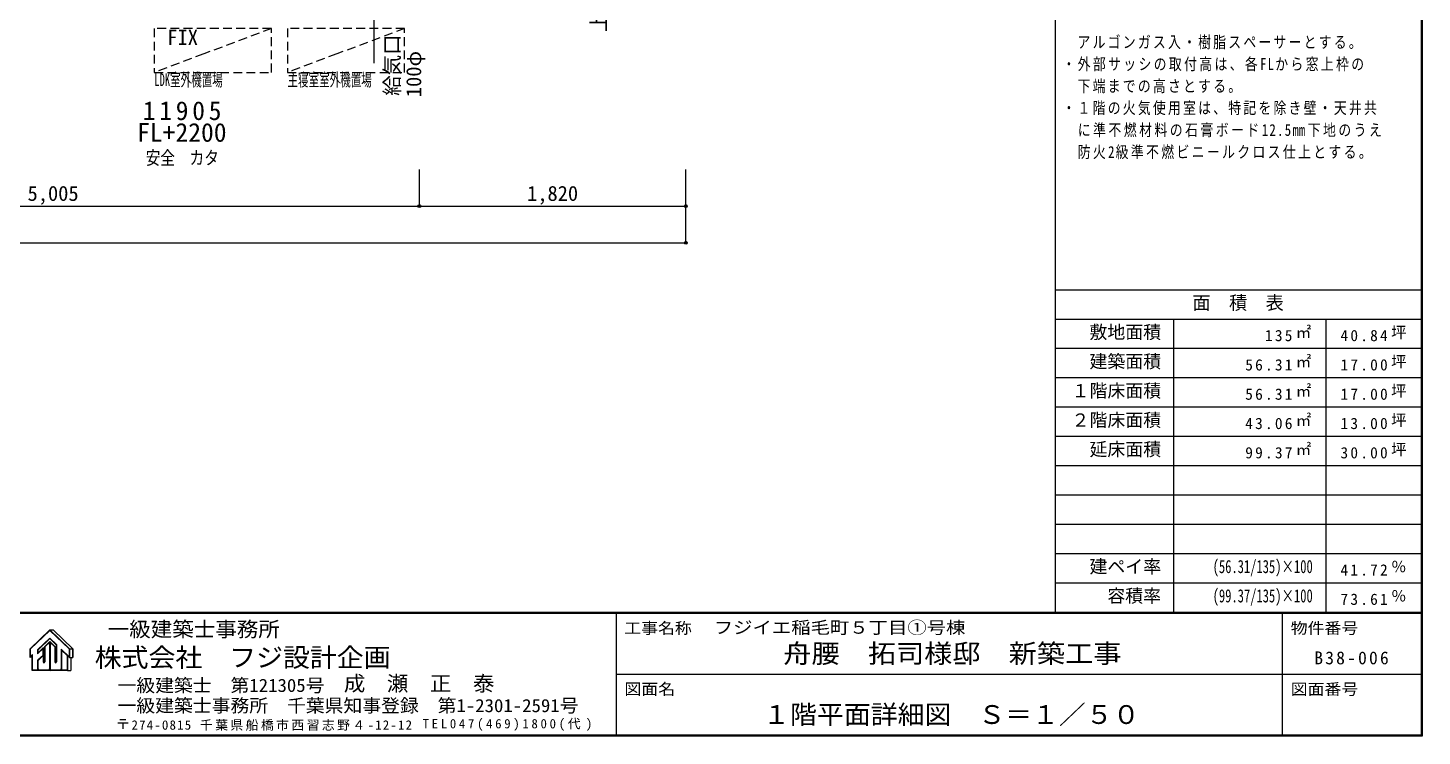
# Model space of a CAD drawing. Units: millimetres at full size, sheet at 1:50. Extents: x -9500 to 10017, y -6925 to 6925.
# Drawn here: x 475 to 10000, y -6925 to -2091 of the extents above; entities that cross this region are included whole.
import ezdxf
from ezdxf.enums import TextEntityAlignment as Align

# ---------------------------------------------------------------- set-up
doc = ezdxf.new("R2010")
doc.units = ezdxf.units.MM
doc.header["$LTSCALE"] = 50
doc.header["$PDMODE"] = 32
doc.header["$PDSIZE"] = 20
doc.linetypes.add('DASHED1', pattern=[1.8, 1.2, -0.6])
for name, color, linetype in [('0-0_データ 001', 4, 'Continuous'), ('0-6_汎用面積区画', 4, 'Continuous'), ('C-5_ﾚｲﾔ-197', 134, 'DASHED1')]:
    doc.layers.add(name, color=color, linetype=linetype)
doc.styles.add('ＭＳ ゴシック', font='')
doc.styles.get('ＭＳ ゴシック').set_extended_font_data('MS Gothic')

msp = doc.modelspace()

# ---------------------------------------------------------------- linework, layer by layer
at = {"layer": '0-0_データ 001'}
for p, q in [((7493, 6918), (7493, -6078)), ((9993, 6918), (9993, -6918)), ((10000, 6925), (10000, -6925)), ((3150, -3307.5), (3150, -3057.5)), ((4970, -3307.5), (4970, -3057.5)), ((-1855, -3307.5), (3150, -3307.5)), ((3150, -3307.5), (4970, -3307.5)), ((4970, -3557.5), (4970, -3307.5)), ((-5950, -3557.5), (4970, -3557.5)), ((7493, -3878), (9993, -3878)), ((7493, -4078), (9993, -4078)), ((8300.85, -4078), (8300.85, -6078)), ((9342.3, -4078), (9342.3, -6078)), ((7493, -4278), (9993, -4278)), ((7493, -4478), (9993, -4478)), ((7493, -4678), (9993, -4678)), ((7493, -4878), (9993, -4878)), ((7493, -5078), (9993, -5078)), ((7493, -5278), (9993, -5278)), ((7493, -5478), (9993, -5478)), ((7493, -5678), (9993, -5678)), ((7493, -5878), (9993, -5878)), ((-9496.5, -6078), (9996.5, -6078)), ((9996.5, -6081.5), (-9496.5, -6081.5)), ((-9496.5, -6085), (9996.5, -6085)), ((4493.31, -6081.5), (4493.31, -6921.5)), ((9043.31, -6081.5), (9043.31, -6921.5)), ((624.78, -6200.35), (491.09, -6328.29)), ((624.78, -6200.95), (491.53, -6328.48)), ((624.78, -6201.56), (491.97, -6328.67)), ((624.78, -6202.17), (492.4, -6328.86)), ((624.78, -6202.77), (492.84, -6329.04)), ((624.78, -6203.38), (493.28, -6329.23)), ((624.78, -6203.98), (493.72, -6329.42)), ((624.78, -6256.13), (541.46, -6335.87)), ((624.78, -6256.74), (541.9, -6336.06)), ((624.78, -6257.35), (542.34, -6336.25)), ((624.78, -6257.95), (542.78, -6336.43)), ((624.78, -6258.56), (543.21, -6336.62)), ((624.78, -6259.16), (543.65, -6336.81)), ((624.78, -6259.77), (544.09, -6337)), ((624.78, -6259.77), (544.09, -6337)), ((624.78, -6259.77), (544.09, -6337)), ((624.78, -6279.58), (587.95, -6314.83)), ((624.78, -6280.18), (588.39, -6315.02)), ((624.78, -6280.79), (588.82, -6315.2)), ((624.78, -6281.4), (589.26, -6315.39)), ((624.78, -6282), (589.7, -6315.58)), ((624.78, -6282.61), (590.14, -6315.77)), ((624.78, -6283.22), (590.58, -6315.95)), ((623.47, -6284.47), (623.47, -6319.19)), ((624.34, -6283.63), (624.34, -6319.19)), ((624.78, -6200.35), (648.63, -6200.35)), ((624.78, -6200.35), (758.48, -6328.29)), ((624.78, -6200.95), (758.04, -6328.48)), ((624.78, -6201.56), (757.6, -6328.67)), ((624.78, -6202.17), (757.16, -6328.86)), ((624.78, -6202.77), (756.72, -6329.04)), ((624.78, -6203.38), (756.29, -6329.23)), ((624.78, -6203.98), (755.85, -6329.42)), ((624.78, -6256.13), (670.92, -6300.29)), ((624.78, -6256.74), (670.5, -6300.49)), ((624.78, -6257.35), (670.07, -6300.69)), ((624.78, -6257.95), (669.65, -6300.89)), ((624.78, -6258.56), (669.23, -6301.1)), ((624.78, -6259.16), (668.81, -6301.3)), ((624.78, -6259.77), (668.24, -6301.36)), ((624.78, -6259.77), (668.24, -6301.36)), ((624.78, -6259.77), (668.24, -6301.36)), ((624.78, -6279.58), (661.62, -6314.83)), ((624.78, -6280.18), (661.18, -6315.02)), ((624.78, -6280.79), (660.74, -6315.2)), ((624.78, -6281.4), (660.3, -6315.39)), ((624.78, -6282), (659.87, -6315.58)), ((624.78, -6282.61), (659.43, -6315.77)), ((624.78, -6283.22), (658.99, -6315.95)), ((624.78, -6283.22), (624.78, -6319.19)), ((625.22, -6283.63), (625.22, -6319.19)), ((625.66, -6284.05), (625.66, -6319.19)), ((626.1, -6284.47), (626.1, -6319.19)), ((491.09, -6387.72), (491.09, -6328.29)), ((491.09, -6387.72), (491.09, -6328.29)), ((491.09, -6387.72), (491.09, -6328.29)), ((504.34, -6375.04), (491.09, -6387.72)), ((504.34, -6375.04), (491.09, -6387.72)), ((504.34, -6375.04), (491.09, -6387.72)), ((491.53, -6386.69), (491.53, -6328.48)), ((491.53, -6386.69), (491.53, -6328.48)), ((504.78, -6374.01), (491.53, -6386.69)), ((504.78, -6374.01), (491.53, -6386.69)), ((491.97, -6385.67), (491.97, -6328.67)), ((505.22, -6372.99), (491.97, -6385.67)), ((492.4, -6384.64), (492.4, -6328.86)), ((492.4, -6384.64), (492.4, -6328.86)), ((492.4, -6384.64), (492.4, -6328.86)), ((505.65, -6371.96), (492.4, -6384.64)), ((492.84, -6383.62), (492.84, -6329.04)), ((492.84, -6383.62), (492.84, -6329.04)), ((492.84, -6383.62), (492.84, -6329.04)), ((506.09, -6370.94), (492.84, -6383.62)), ((506.09, -6370.94), (492.84, -6383.62)), ((506.09, -6370.94), (492.84, -6383.62)), ((493.28, -6382.59), (493.28, -6329.23)), ((493.28, -6382.59), (493.28, -6329.23)), ((493.28, -6382.59), (493.28, -6329.23)), ((506.53, -6369.91), (493.28, -6382.59)), ((506.53, -6369.91), (493.28, -6382.59)), ((506.53, -6369.91), (493.28, -6382.59)), ((493.72, -6381.57), (493.72, -6329.42)), ((493.72, -6381.57), (493.72, -6329.42)), ((493.72, -6381.57), (493.72, -6329.42)), ((506.97, -6368.89), (493.72, -6381.57)), ((506.97, -6368.89), (493.72, -6381.57)), ((506.97, -6368.89), (493.72, -6381.57)), ((504.78, -6476.55), (504.78, -6374.01)), ((504.78, -6476.55), (504.78, -6374.01)), ((505.22, -6476.11), (505.22, -6372.99)), ((505.65, -6475.67), (505.65, -6371.96)), ((506.09, -6475.23), (506.09, -6370.94)), ((506.09, -6475.23), (506.09, -6370.94)), ((506.09, -6475.23), (506.09, -6370.94)), ((506.53, -6474.8), (506.53, -6369.91)), ((506.53, -6474.8), (506.53, -6369.91)), ((506.53, -6474.8), (506.53, -6369.91)), ((506.97, -6474.36), (506.97, -6368.89)), ((506.97, -6474.36), (506.97, -6368.89)), ((506.97, -6474.36), (506.97, -6368.89)), ((578.69, -6327.32), (541.46, -6362.95)), ((541.46, -6335.87), (541.46, -6362.95)), ((579.13, -6326.3), (541.9, -6361.93)), ((541.9, -6336.06), (541.9, -6361.93)), ((579.57, -6325.27), (542.34, -6360.9)), ((542.34, -6336.25), (542.34, -6360.9)), ((578.69, -6372.19), (542.34, -6406.99)), ((578.69, -6372.19), (542.34, -6406.99)), ((578.69, -6372.19), (542.34, -6406.99)), ((580.01, -6324.25), (542.78, -6359.88)), ((542.78, -6336.43), (542.78, -6359.88)), ((578.69, -6372.8), (542.78, -6407.18)), ((578.69, -6372.8), (542.78, -6407.18)), ((578.69, -6372.8), (542.78, -6407.18)), ((580.45, -6323.22), (543.21, -6358.85)), ((543.21, -6336.62), (543.21, -6358.85)), ((578.69, -6373.41), (543.21, -6407.36)), ((578.69, -6373.41), (543.21, -6407.36)), ((578.69, -6373.41), (543.21, -6407.36)), ((580.88, -6322.2), (543.65, -6357.83)), ((543.65, -6336.81), (543.65, -6357.83)), ((578.69, -6374.01), (543.65, -6407.55)), ((578.69, -6374.01), (543.65, -6407.55)), ((578.69, -6374.01), (543.65, -6407.55)), ((581.32, -6321.17), (544.09, -6356.8)), ((544.09, -6356.8), (544.09, -6337)), ((544.09, -6356.8), (544.09, -6337)), ((544.09, -6356.8), (544.09, -6337)), ((578.69, -6374.62), (544.09, -6407.74)), ((578.69, -6374.62), (544.09, -6407.74)), ((578.69, -6374.62), (544.09, -6407.74)), ((578.69, -6375.23), (544.53, -6407.92)), ((578.69, -6375.23), (544.53, -6407.92)), ((578.69, -6375.23), (544.53, -6407.92)), ((578.69, -6375.64), (544.97, -6407.92)), ((578.69, -6375.64), (544.97, -6407.92)), ((578.69, -6375.64), (544.97, -6407.92)), ((578.69, -6371.95), (578.69, -6327.32)), ((578.69, -6371.95), (578.69, -6327.32)), ((578.69, -6371.95), (578.69, -6327.32)), ((578.69, -6371.95), (578.69, -6418.03)), ((578.69, -6371.95), (578.69, -6418.03)), ((578.69, -6371.95), (578.69, -6418.03)), ((579.13, -6371.53), (579.13, -6326.3)), ((579.13, -6371.53), (579.13, -6326.3)), ((579.13, -6371.53), (579.13, -6326.3)), ((579.13, -6371.53), (579.13, -6418.03)), ((579.13, -6371.53), (579.13, -6418.03)), ((579.13, -6371.53), (579.13, -6418.03)), ((579.57, -6371.11), (579.57, -6325.27)), ((579.57, -6371.11), (579.57, -6325.27)), ((579.57, -6371.11), (579.57, -6325.27)), ((579.57, -6371.11), (579.57, -6418.03)), ((579.57, -6371.11), (579.57, -6418.03)), ((579.57, -6371.11), (579.57, -6418.03)), ((580.01, -6370.69), (580.01, -6324.25)), ((580.01, -6370.69), (580.01, -6324.25)), ((580.01, -6370.69), (580.01, -6324.25)), ((580.01, -6370.69), (580.01, -6418.03)), ((580.01, -6370.69), (580.01, -6418.03)), ((580.01, -6370.69), (580.01, -6418.03)), ((580.45, -6370.28), (580.45, -6323.22)), ((580.45, -6323.22), (580.45, -6370.28)), ((580.45, -6323.22), (580.45, -6370.28)), ((580.45, -6370.28), (580.45, -6323.22)), ((580.45, -6323.22), (580.45, -6370.28)), ((580.45, -6370.28), (580.45, -6323.22)), ((580.45, -6370.28), (580.45, -6418.03)), ((580.45, -6370.28), (580.45, -6418.03)), ((580.45, -6370.28), (580.45, -6418.03)), ((580.88, -6322.2), (580.88, -6369.86)), ((580.88, -6322.2), (580.88, -6369.86)), ((580.88, -6322.2), (580.88, -6369.86)), ((580.88, -6369.86), (580.88, -6418.03)), ((580.88, -6369.86), (580.88, -6418.03)), ((580.88, -6369.86), (580.88, -6418.03)), ((581.32, -6372.1), (581.32, -6321.17)), ((581.32, -6372.1), (581.32, -6321.17)), ((581.32, -6372.1), (581.32, -6321.17)), ((581.32, -6372.1), (581.32, -6418.03)), ((581.32, -6372.1), (581.32, -6418.03)), ((581.32, -6372.1), (581.32, -6418.03)), ((587.95, -6314.83), (587.95, -6418.03)), ((587.95, -6314.83), (587.95, -6418.03)), ((587.95, -6314.83), (587.95, -6418.03)), ((588.39, -6315.02), (588.39, -6418.03)), ((588.39, -6315.02), (588.39, -6418.03)), ((588.39, -6315.02), (588.39, -6418.03)), ((588.82, -6315.2), (588.82, -6418.03)), ((588.82, -6315.2), (588.82, -6418.03)), ((588.82, -6315.2), (588.82, -6418.03)), ((589.26, -6315.39), (589.26, -6418.03)), ((589.26, -6315.39), (589.26, -6418.03)), ((589.26, -6315.39), (589.26, -6418.03)), ((589.7, -6315.58), (589.7, -6418.03)), ((589.7, -6315.58), (589.7, -6418.03)), ((589.7, -6315.58), (589.7, -6418.03)), ((590.14, -6315.77), (590.14, -6418.03)), ((590.14, -6315.77), (590.14, -6418.03)), ((590.14, -6315.77), (590.14, -6418.03)), ((590.58, -6315.95), (590.58, -6418.03)), ((590.58, -6315.95), (590.58, -6418.03)), ((590.58, -6315.95), (590.58, -6418.03)), ((623.47, -6319.19), (623.47, -6467.03)), ((623.47, -6319.19), (623.47, -6467.03)), ((623.47, -6319.19), (623.47, -6467.03)), ((623.91, -6319.19), (623.91, -6467.03)), ((623.91, -6319.19), (623.91, -6467.03)), ((624.34, -6319.19), (624.34, -6467.03)), ((624.34, -6319.19), (624.34, -6467.03)), ((624.34, -6319.19), (624.34, -6467.03)), ((624.78, -6319.19), (624.78, -6467.03)), ((624.78, -6319.19), (624.78, -6467.03)), ((624.78, -6319.19), (624.78, -6467.03)), ((625.22, -6319.19), (625.22, -6467.03)), ((625.22, -6319.19), (625.22, -6467.03)), ((625.22, -6319.19), (625.22, -6467.03)), ((625.66, -6319.19), (625.66, -6467.03)), ((625.66, -6319.19), (625.66, -6467.03)), ((625.66, -6319.19), (625.66, -6467.03)), ((626.1, -6319.19), (626.1, -6467.03)), ((626.1, -6319.19), (626.1, -6467.03)), ((626.1, -6319.19), (626.1, -6467.03)), ((658.99, -6315.95), (658.99, -6418.03)), ((658.99, -6315.95), (658.99, -6418.03)), ((658.99, -6315.95), (658.99, -6418.03)), ((659.43, -6315.77), (659.43, -6418.03)), ((659.43, -6315.77), (659.43, -6418.03)), ((659.43, -6315.77), (659.43, -6418.03)), ((659.87, -6315.58), (659.87, -6418.03)), ((659.87, -6315.58), (659.87, -6418.03)), ((659.87, -6315.58), (659.87, -6418.03)), ((660.3, -6315.39), (660.3, -6418.03)), ((660.3, -6315.39), (660.3, -6418.03)), ((660.3, -6315.39), (660.3, -6418.03)), ((660.74, -6315.2), (660.74, -6418.03)), ((660.74, -6315.2), (660.74, -6418.03)), ((660.74, -6315.2), (660.74, -6418.03)), ((661.18, -6315.02), (661.18, -6418.03)), ((661.18, -6315.02), (661.18, -6418.03)), ((661.18, -6315.02), (661.18, -6418.03)), ((661.62, -6314.83), (661.62, -6418.03)), ((661.62, -6314.83), (661.62, -6418.03)), ((661.62, -6314.83), (661.62, -6418.03)), ((668.24, -6301.36), (668.24, -6418.03)), ((668.24, -6301.36), (668.24, -6418.03)), ((668.24, -6301.36), (668.24, -6418.03)), ((668.68, -6301.36), (668.68, -6418.03)), ((668.68, -6301.36), (668.68, -6418.03)), ((668.68, -6301.36), (668.68, -6418.03)), ((669.12, -6301.15), (669.12, -6418.03)), ((669.12, -6301.15), (669.12, -6418.03)), ((669.12, -6301.15), (669.12, -6418.03)), ((669.56, -6300.94), (669.56, -6418.03)), ((669.56, -6300.94), (669.56, -6418.03)), ((669.56, -6300.94), (669.56, -6418.03)), ((669.99, -6300.73), (669.99, -6418.03)), ((669.99, -6300.73), (669.99, -6418.03)), ((669.99, -6300.73), (669.99, -6418.03)), ((670.43, -6300.52), (670.43, -6418.03)), ((670.43, -6300.52), (670.43, -6418.03)), ((670.43, -6300.52), (670.43, -6418.03)), ((670.87, -6300.31), (670.87, -6418.03)), ((670.87, -6300.31), (670.87, -6418.03)), ((670.87, -6300.31), (670.87, -6418.03)), ((702.67, -6332.49), (702.67, -6467.03)), ((702.67, -6332.49), (755.85, -6383.38)), ((702.67, -6332.49), (755.85, -6383.38)), ((702.67, -6332.49), (702.67, -6467.03)), ((702.67, -6332.49), (755.85, -6383.38)), ((702.67, -6332.49), (702.67, -6467.03)), ((703.11, -6332.91), (703.11, -6467.03)), ((703.11, -6332.91), (703.11, -6467.03)), ((703.11, -6332.91), (703.11, -6467.03)), ((703.55, -6333.33), (703.55, -6467.03)), ((703.55, -6333.33), (703.55, -6467.03)), ((703.55, -6333.33), (703.55, -6467.03)), ((704.16, -6333.92), (704.16, -6467.03)), ((704.16, -6333.92), (704.16, -6467.03)), ((704.16, -6333.92), (704.16, -6467.03)), ((704.6, -6334.94), (756.72, -6384.83)), ((704.6, -6334.94), (704.6, -6467.03)), ((704.6, -6334.94), (704.6, -6467.03)), ((704.6, -6334.94), (756.72, -6384.83)), ((704.6, -6334.94), (704.6, -6467.03)), ((704.6, -6334.94), (756.72, -6384.83)), ((705.04, -6335.97), (705.04, -6467.03)), ((705.04, -6335.97), (757.6, -6386.27)), ((705.04, -6335.97), (757.6, -6386.27)), ((705.04, -6335.97), (705.04, -6467.03)), ((705.04, -6335.97), (757.6, -6386.27)), ((705.04, -6335.97), (705.04, -6467.03)), ((705.48, -6337), (705.48, -6474.36)), ((705.48, -6337), (758.48, -6387.72)), ((705.48, -6337), (758.48, -6387.72)), ((705.48, -6337), (705.48, -6474.36)), ((705.48, -6337), (758.48, -6387.72)), ((705.48, -6337), (705.48, -6474.36)), ((705.48, -6337.6), (744.35, -6374.8)), ((705.48, -6337.6), (744.35, -6374.8)), ((705.48, -6337.6), (744.35, -6374.8)), ((705.48, -6338.21), (743.47, -6374.57)), ((705.48, -6338.21), (743.47, -6374.57)), ((705.48, -6338.21), (743.47, -6374.57)), ((705.48, -6338.81), (742.6, -6374.34)), ((705.48, -6338.81), (742.6, -6374.34)), ((705.48, -6338.81), (742.6, -6374.34)), ((742.6, -6374.34), (742.6, -6474.36)), ((742.6, -6374.34), (742.6, -6474.36)), ((742.6, -6374.34), (742.6, -6474.36)), ((743.04, -6374.46), (743.04, -6474.8)), ((743.04, -6374.46), (743.04, -6474.8)), ((743.04, -6374.46), (743.04, -6474.8)), ((743.47, -6374.57), (743.47, -6475.23)), ((743.47, -6374.57), (743.47, -6475.23)), ((743.47, -6374.57), (743.47, -6475.23)), ((743.91, -6374.69), (743.91, -6475.67)), ((743.91, -6374.69), (743.91, -6475.67)), ((743.91, -6374.69), (743.91, -6475.67)), ((744.35, -6374.8), (744.35, -6476.11)), ((744.35, -6374.8), (744.35, -6476.11)), ((744.35, -6374.8), (744.35, -6476.11)), ((744.79, -6374.92), (744.79, -6476.55)), ((744.79, -6374.92), (744.79, -6476.55)), ((744.79, -6374.92), (744.79, -6476.55)), ((755.85, -6329.42), (755.85, -6383.38)), ((755.85, -6329.42), (755.85, -6383.38)), ((755.85, -6329.42), (755.85, -6383.38)), ((756.29, -6329.23), (756.29, -6384.11)), ((756.29, -6329.23), (756.29, -6384.11)), ((756.29, -6329.23), (756.29, -6384.11)), ((756.72, -6329.04), (756.72, -6384.83)), ((756.72, -6329.04), (756.72, -6384.83)), ((756.72, -6329.04), (756.72, -6384.83)), ((757.16, -6328.86), (757.16, -6385.55)), ((757.16, -6328.86), (757.16, -6385.55)), ((757.16, -6328.86), (757.16, -6385.55)), ((757.6, -6328.67), (757.6, -6386.27)), ((757.6, -6328.67), (757.6, -6386.27)), ((757.6, -6328.67), (757.6, -6386.27)), ((758.04, -6328.48), (758.04, -6387)), ((758.04, -6328.48), (758.04, -6387)), ((758.04, -6328.48), (758.04, -6387)), ((758.48, -6328.29), (782.32, -6328.29)), ((758.48, -6328.29), (758.48, -6387.72)), ((758.48, -6328.29), (758.48, -6387.72)), ((758.48, -6328.29), (758.48, -6387.72)), ((782.32, -6387.72), (782.32, -6328.29)), ((782.32, -6387.72), (782.32, -6328.29)), ((782.32, -6328.29), (782.32, -6387.72)), ((782.32, -6387.72), (782.32, -6328.29)), ((782.32, -6328.29), (782.32, -6387.72)), ((744.79, -6476.55), (504.78, -6476.55)), ((744.79, -6476.55), (504.78, -6476.55)), ((543.21, -6476.11), (505.22, -6476.11)), ((543.21, -6476.11), (505.22, -6476.11)), ((543.21, -6476.11), (505.22, -6476.11)), ((548.6, -6475.67), (505.65, -6475.67)), ((547.93, -6475.23), (506.09, -6475.23)), ((547.93, -6475.23), (506.09, -6475.23)), ((547.93, -6475.23), (506.09, -6475.23)), ((547.37, -6474.8), (506.53, -6474.8)), ((547.37, -6474.8), (506.53, -6474.8)), ((547.37, -6474.8), (506.53, -6474.8)), ((546.89, -6474.36), (506.97, -6474.36)), ((546.89, -6474.36), (506.97, -6474.36)), ((546.89, -6474.36), (506.97, -6474.36)), ((542.34, -6474.36), (542.34, -6406.99)), ((542.34, -6474.36), (542.34, -6406.99)), ((542.34, -6474.36), (542.34, -6406.99)), ((542.78, -6474.36), (542.78, -6407.18)), ((542.78, -6474.36), (542.78, -6407.18)), ((542.78, -6474.36), (542.78, -6407.18)), ((543.21, -6474.36), (543.21, -6407.36)), ((543.21, -6474.36), (543.21, -6407.36)), ((543.21, -6474.36), (543.21, -6407.36)), ((618.12, -6476.11), (543.21, -6476.11)), ((618.12, -6476.11), (543.21, -6476.11)), ((543.65, -6474.36), (543.65, -6407.55)), ((543.65, -6474.36), (543.65, -6407.55)), ((543.65, -6474.36), (543.65, -6407.55)), ((544.09, -6474.36), (544.09, -6407.74)), ((544.09, -6474.36), (544.09, -6407.74)), ((544.09, -6474.36), (544.09, -6407.74)), ((544.53, -6467.03), (544.53, -6407.92)), ((544.53, -6467.03), (544.53, -6407.92)), ((544.53, -6467.03), (544.53, -6407.92)), ((544.97, -6467.03), (544.97, -6407.92)), ((544.97, -6467.03), (544.97, -6407.92)), ((544.97, -6467.03), (544.97, -6407.92)), ((629.29, -6475.67), (551.05, -6475.67)), ((629.29, -6475.67), (551.05, -6475.67)), ((629.29, -6475.67), (551.05, -6475.67)), ((628.63, -6475.23), (551.34, -6475.23)), ((628.63, -6475.23), (551.34, -6475.23)), ((628.63, -6475.23), (551.34, -6475.23)), ((628.07, -6474.8), (551.64, -6474.8)), ((628.07, -6474.8), (551.64, -6474.8)), ((628.07, -6474.8), (551.64, -6474.8)), ((627.58, -6474.36), (551.94, -6474.36)), ((627.58, -6474.36), (551.94, -6474.36)), ((627.58, -6474.36), (551.94, -6474.36)), ((706.35, -6476.11), (618.12, -6476.11)), ((706.35, -6476.11), (618.12, -6476.11)), ((698.52, -6475.67), (631.74, -6475.67)), ((698.52, -6475.67), (631.74, -6475.67)), ((698.52, -6475.67), (631.74, -6475.67)), ((698.22, -6475.23), (632.04, -6475.23)), ((698.22, -6475.23), (632.04, -6475.23)), ((698.22, -6475.23), (632.04, -6475.23)), ((697.93, -6474.8), (632.33, -6474.8)), ((697.93, -6474.8), (632.33, -6474.8)), ((697.93, -6474.8), (632.33, -6474.8)), ((697.63, -6474.36), (632.63, -6474.36)), ((697.63, -6474.36), (632.63, -6474.36)), ((697.63, -6474.36), (632.63, -6474.36)), ((743.47, -6475.23), (698.22, -6475.23)), ((743.47, -6475.23), (698.22, -6475.23)), ((743.47, -6475.23), (698.22, -6475.23)), ((743.04, -6474.8), (700.22, -6474.8)), ((743.04, -6474.8), (700.22, -6474.8)), ((743.04, -6474.8), (700.22, -6474.8)), ((743.91, -6475.67), (700.97, -6475.67)), ((743.91, -6475.67), (700.97, -6475.67)), ((743.91, -6475.67), (700.97, -6475.67)), ((742.6, -6474.36), (701.22, -6474.36)), ((742.6, -6474.36), (701.22, -6474.36)), ((742.6, -6474.36), (701.22, -6474.36)), ((744.35, -6476.11), (706.35, -6476.11)), ((744.35, -6476.11), (706.35, -6476.11)), ((744.35, -6476.11), (706.35, -6476.11)), ((745.23, -6476.99), (769.07, -6476.99)), ((745.23, -6476.99), (769.07, -6476.99)), ((745.23, -6476.99), (769.07, -6476.99)), ((758.48, -6387.72), (782.32, -6387.72)), ((758.48, -6387.72), (782.32, -6387.72)), ((758.48, -6387.72), (782.32, -6387.72)), ((769.07, -6387.72), (769.07, -6476.99)), ((769.07, -6387.72), (769.07, -6476.99)), ((769.07, -6387.72), (769.07, -6476.99)), ((769.07, -6387.72), (769.07, -6476.99)), ((769.07, -6387.72), (769.07, -6476.99)), ((769.07, -6387.72), (769.07, -6476.99)), ((4493.31, -6501.5), (9996.5, -6501.5)), ((1089.55, -6834.56), (1159.55, -6834.56)), ((1102.15, -6812.86), (1144.85, -6812.86)), ((1123.15, -6834.56), (1123.15, -6875.16)), ((10000, -6925), (-9500, -6925)), ((9993, -6918), (-9493, -6918))]:
    msp.add_line(p, q, dxfattribs=at)
for points in [[(9996.5, 6921.5), (9996.5, -6921.5), (-9496.5, -6921.5)], [(623.91, -6284.05), (623.91, -6319.19), (623.91, -6467.03)], [(648.63, -6200.35), (782.32, -6328.29), (782.32, -6387.72)], [(744.79, -6476.55), (504.78, -6476.55), (504.78, -6374.01), (491.53, -6386.69), (491.53, -6328.48)], [(505.22, -6476.11), (505.22, -6372.99), (491.97, -6385.67), (491.97, -6328.67)], [(505.22, -6476.11), (505.22, -6372.99), (491.97, -6385.67), (491.97, -6328.67)], [(548.6, -6475.67), (505.65, -6475.67), (505.65, -6371.96), (492.4, -6384.64)], [(548.6, -6475.67), (505.65, -6475.67), (505.65, -6371.96), (492.4, -6384.64)], [(745.23, -6375.04), (745.23, -6476.99), (504.34, -6476.99), (504.34, -6375.04)], [(745.23, -6375.04), (745.23, -6476.99), (504.34, -6476.99), (504.34, -6375.04)], [(745.23, -6375.04), (745.23, -6476.99), (504.34, -6476.99), (504.34, -6375.04)], [(706.35, -6476.11), (618.12, -6476.11), (543.21, -6476.11)]]:
    msp.add_lwpolyline(points, dxfattribs=at)
for centre, radius, start, end in [((553.41, -6467.67), 9.34, 176.06777, 266.02832), ((553.41, -6467.67), 9.34, 176.06777, 266.02832), ((553.41, -6467.67), 9.34, 176.06777, 266.02832), ((552.48, -6466.43), 8.41, 184.08189, 264.25963), ((552.48, -6466.43), 8.41, 184.08189, 264.25963), ((552.48, -6466.43), 8.41, 184.08189, 264.25963), ((552.06, -6467.23), 8.04, 187.72481, 264.90784), ((552.06, -6467.23), 8.04, 187.72481, 264.90784), ((552.06, -6467.23), 8.04, 187.72481, 264.90784), ((551.94, -6467.75), 7.97, 199.29558, 263.54456), ((551.94, -6467.75), 7.97, 199.29558, 263.54456), ((551.94, -6467.75), 7.97, 199.29558, 263.54456), ((552.32, -6466.56), 7.81, 183.43377, 267.14204), ((552.32, -6466.56), 7.81, 183.43377, 267.14204), ((552.32, -6466.56), 7.81, 183.43377, 267.14204), ((552.35, -6468.05), 8.22, 203.26528, 258.76388), ((552.35, -6468.05), 8.22, 203.26528, 258.76388), ((552.35, -6468.05), 8.22, 203.26528, 258.76388), ((552.76, -6466.56), 7.81, 183.43377, 267.14204), ((552.76, -6466.56), 7.81, 183.43377, 267.14204), ((552.76, -6466.56), 7.81, 183.43377, 267.14204), ((584.63, -6418.03), 5.94, 180, 0), ((584.64, -6418.03), 5.94, 180, 0), ((584.64, -6418.03), 5.94, 180, 0), ((584.63, -6418.03), 5.5, 180, 360), ((584.64, -6418.03), 5.5, 180, 360), ((584.64, -6418.03), 5.5, 180, 360), ((584.63, -6418.03), 5.06, 180, 360), ((584.64, -6418.03), 5.06, 180, 360), ((584.64, -6418.03), 5.06, 180, 360), ((584.63, -6418.03), 4.63, 180, 360), ((584.64, -6418.03), 4.63, 180, 360), ((584.64, -6418.03), 4.63, 180, 360), ((584.63, -6418.03), 4.19, 180, 0), ((584.64, -6418.03), 4.19, 180, 0), ((584.64, -6418.03), 4.19, 180, 0), ((584.63, -6418.03), 3.75, 180.00006, 0), ((584.64, -6418.03), 3.75, 180.00006, 0), ((584.64, -6418.03), 3.75, 180.00006, 0), ((584.63, -6418.49), 3.34, 172.09609, 7.90391), ((584.64, -6418.49), 3.34, 172.09609, 7.90391), ((584.64, -6418.49), 3.34, 172.09609, 7.90391), ((615.67, -6466.56), 7.81, 272.85796, 356.56623), ((615.67, -6466.56), 7.81, 272.85796, 356.56623), ((615.67, -6466.56), 7.81, 272.85796, 356.56623), ((616.11, -6466.56), 7.81, 272.85796, 356.56623), ((616.11, -6466.56), 7.81, 272.85796, 356.56623), ((616.11, -6466.56), 7.81, 272.85796, 356.56623), ((616.55, -6466.56), 7.81, 272.85796, 356.56623), ((616.55, -6466.56), 7.81, 272.85796, 356.56623), ((616.55, -6466.56), 7.81, 272.85796, 356.56623), ((616.39, -6466.43), 8.41, 289.45103, 355.91811), ((616.39, -6466.43), 8.41, 289.45103, 355.91811), ((616.39, -6466.43), 8.41, 289.45103, 355.91811), ((616.82, -6467.23), 8.04, 297.4866, 352.27519), ((616.82, -6467.23), 8.04, 297.4866, 352.27519), ((616.82, -6467.23), 8.04, 297.4866, 352.27519), ((615.46, -6466.79), 9.34, 305.89422, 3.93223), ((615.46, -6466.79), 9.34, 305.89422, 3.93223), ((615.46, -6466.79), 9.34, 305.89422, 3.93223), ((615.46, -6467.67), 9.34, 314.24589, 3.93223), ((615.46, -6467.67), 9.34, 314.24589, 3.93223), ((615.46, -6467.67), 9.34, 314.24589, 3.93223), ((634.1, -6466.79), 9.34, 176.06777, 266.02832), ((634.1, -6466.79), 9.34, 176.06777, 266.02832), ((634.1, -6466.79), 9.34, 176.06777, 266.02832), ((634.1, -6467.67), 9.34, 176.06777, 266.02832), ((634.1, -6467.67), 9.34, 176.06777, 266.02832), ((634.1, -6467.67), 9.34, 176.06777, 266.02832), ((633.17, -6466.43), 8.41, 184.08189, 264.25963), ((633.17, -6466.43), 8.41, 184.08189, 264.25963), ((633.17, -6466.43), 8.41, 184.08189, 264.25963), ((632.75, -6467.23), 8.04, 187.72481, 264.90784), ((632.75, -6467.23), 8.04, 187.72481, 264.90784), ((632.75, -6467.23), 8.04, 187.72481, 264.90784), ((632.64, -6467.75), 7.97, 199.29558, 263.54456), ((632.64, -6467.75), 7.97, 199.29558, 263.54456), ((632.64, -6467.75), 7.97, 199.29558, 263.54456), ((633.02, -6466.56), 7.81, 183.43377, 267.14204), ((633.02, -6466.56), 7.81, 183.43377, 267.14204), ((633.02, -6466.56), 7.81, 183.43377, 267.14204), ((633.05, -6468.05), 8.22, 203.26528, 258.76388), ((633.05, -6468.05), 8.22, 203.26528, 258.76388), ((633.05, -6468.05), 8.22, 203.26528, 258.76388), ((633.46, -6466.56), 7.81, 183.43377, 267.14204), ((633.46, -6466.56), 7.81, 183.43377, 267.14204), ((633.46, -6466.56), 7.81, 183.43377, 267.14204), ((633.89, -6466.56), 7.81, 183.43377, 267.14204), ((633.89, -6466.56), 7.81, 183.43377, 267.14204), ((633.89, -6466.56), 7.81, 183.43377, 267.14204), ((664.93, -6418.03), 5.94, 180, 0), ((664.93, -6418.03), 5.94, 180, 0), ((664.93, -6418.03), 5.94, 180, 0), ((664.93, -6418.03), 5.5, 180, 360), ((664.93, -6418.03), 5.5, 180, 360), ((664.93, -6418.03), 5.5, 180, 360), ((664.93, -6418.03), 5.06, 180, 360), ((664.93, -6418.03), 5.06, 180, 360), ((664.93, -6418.03), 5.06, 180, 360), ((664.93, -6418.03), 4.63, 180, 360), ((664.93, -6418.03), 4.63, 180, 360), ((664.93, -6418.03), 4.63, 180, 360), ((664.93, -6418.03), 4.19, 180, 0), ((664.93, -6418.03), 4.19, 180, 0), ((664.93, -6418.03), 4.19, 180, 0), ((664.93, -6418.03), 3.75, 180, 360), ((664.93, -6418.03), 3.75, 180, 360), ((664.93, -6418.03), 3.75, 180, 360), ((664.93, -6418.49), 3.34, 172.09609, 7.90391), ((664.93, -6418.49), 3.34, 172.09609, 7.90391), ((664.93, -6418.49), 3.34, 172.09609, 7.90391), ((694.88, -6466.56), 7.81, 272.85796, 356.56623), ((694.88, -6466.56), 7.81, 272.85796, 356.56623), ((694.88, -6466.56), 7.81, 272.85796, 356.56623), ((695.31, -6466.56), 7.81, 272.85796, 356.56623), ((695.31, -6466.56), 7.81, 272.85796, 356.56623), ((695.31, -6466.56), 7.81, 272.85796, 356.56623), ((695.75, -6466.56), 7.81, 272.85796, 356.56623), ((695.75, -6466.56), 7.81, 272.85796, 356.56623), ((695.75, -6466.56), 7.81, 272.85796, 356.56623), ((696.36, -6466.56), 7.81, 272.85796, 356.56623), ((696.36, -6466.56), 7.81, 272.85796, 356.56623), ((696.36, -6466.56), 7.81, 272.85796, 356.56623), ((696.8, -6466.56), 7.81, 272.85796, 356.56623), ((696.8, -6466.56), 7.81, 272.85796, 356.56623), ((696.8, -6466.56), 7.81, 272.85796, 356.56623), ((697.24, -6466.56), 7.81, 272.85796, 356.56623), ((697.24, -6466.56), 7.81, 272.85796, 356.56623), ((697.24, -6466.56), 7.81, 272.85796, 356.56623), ((697.08, -6466.43), 8.41, 275.74037, 355.91811), ((697.08, -6466.43), 8.41, 275.74037, 355.91811), ((697.08, -6466.43), 8.41, 275.74037, 355.91811), ((697.51, -6467.23), 8.04, 275.09216, 352.27519), ((697.51, -6467.23), 8.04, 275.09216, 352.27519), ((697.51, -6467.23), 8.04, 275.09216, 352.27519)]:
    msp.add_arc(centre, radius, start, end, dxfattribs=at)
for p in [(3150, -3307.5), (4970, -3307.5), (4970, -3557.5)]:
    msp.add_point(p, dxfattribs=at)
at = {"layer": 'C-5_ﾚｲﾔ-197', "color": 4, "linetype": 'Continuous'}
msp.add_lwpolyline([(2840, -2331.49), (2840, -1441.49), (2803, -1704.49), (2863, -1742.49), (2818, -1764.49)], dxfattribs=at)
at = {"layer": 'C-5_ﾚｲﾔ-197'}
for points in [[(1338.5, -2394.98), (2138.5, -2394.98), (2138.5, -2094.98), (1338.5, -2094.98)], [(2248.5, -2394.98), (3048.5, -2394.98), (3048.5, -2094.98), (2248.5, -2094.98)]]:
    msp.add_lwpolyline(points, close=True, dxfattribs=at)
for points in [[(2138.5, -2094.98), (1675.87, -2268.47), (1338.5, -2394.98)], [(3048.5, -2094.98), (2585.87, -2268.47), (2248.5, -2394.98)]]:
    msp.add_lwpolyline(points, dxfattribs=at)

# ---------------------------------------------------------------- texts
at = {"layer": '0-0_データ 001', "style": 'ＭＳ ゴシック'}
msp.add_text('上部ﾍﾞﾗﾝﾀﾞﾗｲﾝ', height=102.6, rotation=90, dxfattribs=at).set_placement((4457.71, -2120.18), align=Align.BOTTOM_LEFT)
for s, height, p in [('FIX', 102.6, (1427.51, -2237.5)), ('面\u3000積\u3000表', 91.64, (8430.5, -4040.5)), ('敷地面積', 89.73, (7727.48, -4239.2)), ('㎡', 76.98, (9137.3, -4230.5)), ('坪', 76.98, (9788, -4230.5)), ('建築面積', 89.73, (7727.48, -4439.2)), ('㎡', 76.98, (9137.3, -4430.5)), ('坪', 76.98, (9788, -4430.5)), ('１階床面積', 89.73, (7605.38, -4639.2)), ('㎡', 76.98, (9137.3, -4630.5)), ('坪', 76.98, (9788, -4630.5)), ('２階床面積', 89.73, (7605.38, -4839.2)), ('㎡', 76.98, (9137.3, -4830.5)), ('坪', 76.98, (9788, -4830.5)), ('延床面積', 89.73, (7727.48, -5039.2)), ('㎡', 76.98, (9137.3, -5030.5)), ('坪', 76.98, (9788, -5030.5)), ('建ペイ率', 89.73, (7727.48, -5839.2)), ('％', 76.98, (9788, -5830.5)), ('容積率', 89.73, (7849.57, -6039.2)), ('％', 76.98, (9788, -6030.5))]:
    msp.add_text(s, height=height, dxfattribs=at).set_placement(p, align=Align.BOTTOM_LEFT)
at = {"layer": '0-0_データ 001', "color": 7, "style": 'ＭＳ ゴシック'}
for s, p in [('5,005', (472.5, -3302.5)), ('1,820', (3885, -3302.5))]:
    msp.add_text(s, height=102.6, dxfattribs=at).set_placement(p, align=Align.BOTTOM_LEFT)
at = {"layer": '0-0_データ 001', "style": 'ＭＳ ゴシック'}
for s, height, width, p in [('(56.31/135)×100', 89.73, 0.7, (8569.14, -5839.2)), ('(99.37/135)×100', 89.73, 0.7, (8569.14, -6039.2)), ('一級建築士事務所', 102.6, 1.05, (1020.54, -6277.54)), ('工事名称', 76.98, 1.1, (4548.61, -6249.5)), ('物件番号', 76.98, 1.1, (9102.11, -6249.5)), ('株式会社\u3000フジ設計企画', 128.3, 1.05, (931.47, -6490.77)), ('一級建築士\u3000第121305号', 89.81, 1.05, (1087.27, -6650.52)), ('成\u3000瀬\u3000正\u3000泰', 102.6, 1.05, (2633.27, -6647.92)), ('図面名', 76.98, 1.1, (4549.93, -6665.3)), ('図面番号', 76.98, 1.1, (9102.11, -6666)), ('一級建築士事務所\u3000千葉県知事登録\u3000第1-2301-2591号', 89.81, 1.05, (1087.27, -6788.56)), ('１階平面詳細図\u3000Ｓ＝１／５０', 128.3, 1.05, (5497.81, -6880.5))]:
    msp.add_text(s, height=height, dxfattribs=dict(at, width=width)).set_placement(p, align=Align.BOTTOM_LEFT)
at = {"layer": '0-0_データ 001', "attachment_point": 7, "style": 'ＭＳ ゴシック'}
for s, insert, char_height in [('\\T1.17;\\W0.8;\u3000アルゴンガス入・樹脂スペーサーとする。', (7543, -2237), 80.65), ('\\T1.18;\\W0.8;・外部サッシの取付高は、各FLから窓上枠の', (7543, -2387), 80.65), ('\\T1.17;\\W0.8;\u3000下端までの高さとする。', (7543, -2537), 80.65), ('\\T1.17;\\W0.8;・１階の火気使用室は、特記を除き壁・天井共', (7543, -2687), 80.65), ('\\T1.19;\\W0.8;\u3000に準不燃材料の石膏ボード12.5㎜下地のうえ', (7543, -2837), 80.65), ('\\T1.18;\\W0.8;\u3000防火2級準不燃ビニールクロス仕上とする。', (7543, -2987), 80.65), ('\\T1.29;135', (8926.6, -4230.5), 76.98), ('\\T1.29;40.84', (9442.3, -4230.5), 76.98), ('\\T1.29;56.31', (8791.6, -4430.5), 76.98), ('\\T1.29;17.00', (9442.3, -4430.5), 76.98), ('\\T1.29;56.31', (8791.6, -4630.5), 76.98), ('\\T1.29;17.00', (9442.3, -4630.5), 76.98), ('\\T1.29;43.06', (8791.6, -4830.5), 76.98), ('\\T1.29;13.00', (9442.3, -4830.5), 76.98), ('\\T1.29;99.37', (8791.6, -5030.5), 76.98), ('\\T1.29;30.00', (9442.3, -5030.5), 76.98), ('\\T1.29;41.72', (9442.3, -5830.5), 76.98), ('\\T1.29;73.61', (9442.3, -6030.5), 76.98), ('\\T1.19;274-0815\\~千葉県船橋市西習志野４-12-12', (1183.03, -6888.68), 64.15), ('\\T1.42;TEL047(469)1800(代)', (3171.6, -6889.38), 64.15)]:
    msp.add_mtext(s, dxfattribs=dict(at, insert=insert, char_height=char_height))
at = {"layer": '0-6_汎用面積区画', "style": 'ＭＳ ゴシック'}
for s, height, width, p in [('フジイエ稲毛町５丁目①号棟', 84.31, 1.15, (5160.81, -6251.5)), ('舟腰\u3000拓司様邸\u3000新築工事', 128.3, 1.1, (5635.81, -6464))]:
    msp.add_text(s, height=height, dxfattribs=dict(at, width=width)).set_placement(p, align=Align.BOTTOM_LEFT)
at = {"layer": '0-6_汎用面積区画', "insert": (9263.16, -6436.5), "char_height": 87.98, "attachment_point": 7, "style": 'ＭＳ ゴシック'}
msp.add_mtext('\\T1.25;B38-006', dxfattribs=at)
at = {"layer": 'C-5_ﾚｲﾔ-197', "color": 4, "style": 'ＭＳ ゴシック'}
for s, p in [('給気口', (3044.43, -2554.67)), ('100φ', (3192.8, -2563.77))]:
    msp.add_text(s, height=102.6, rotation=90, dxfattribs=at).set_placement(p, align=Align.BOTTOM_LEFT)
for s, height, width, p in [('LDK室外機置場', 87.98, 0.6, (1338.5, -2514.98)), ('主寝室室外機置場', 87.98, 0.6, (2248.5, -2514.98)), ('安全\u3000カタ', 91.64, 0.8, (1279.83, -3051.21))]:
    msp.add_text(s, height=height, dxfattribs=dict(at, width=width)).set_placement(p, align=Align.BOTTOM_LEFT)
msp.add_text('FL+2200', height=128.3, dxfattribs=at).set_placement((1221.25, -2906.9), align=Align.BOTTOM_LEFT)
at = {"layer": 'C-5_ﾚｲﾔ-197', "color": 4, "insert": (1259.74, -2722.12), "char_height": 128.3, "attachment_point": 7, "style": 'ＭＳ ゴシック'}
msp.add_mtext('\\T1.29;11905', dxfattribs=at)

doc.saveas('drawing.dxf')
